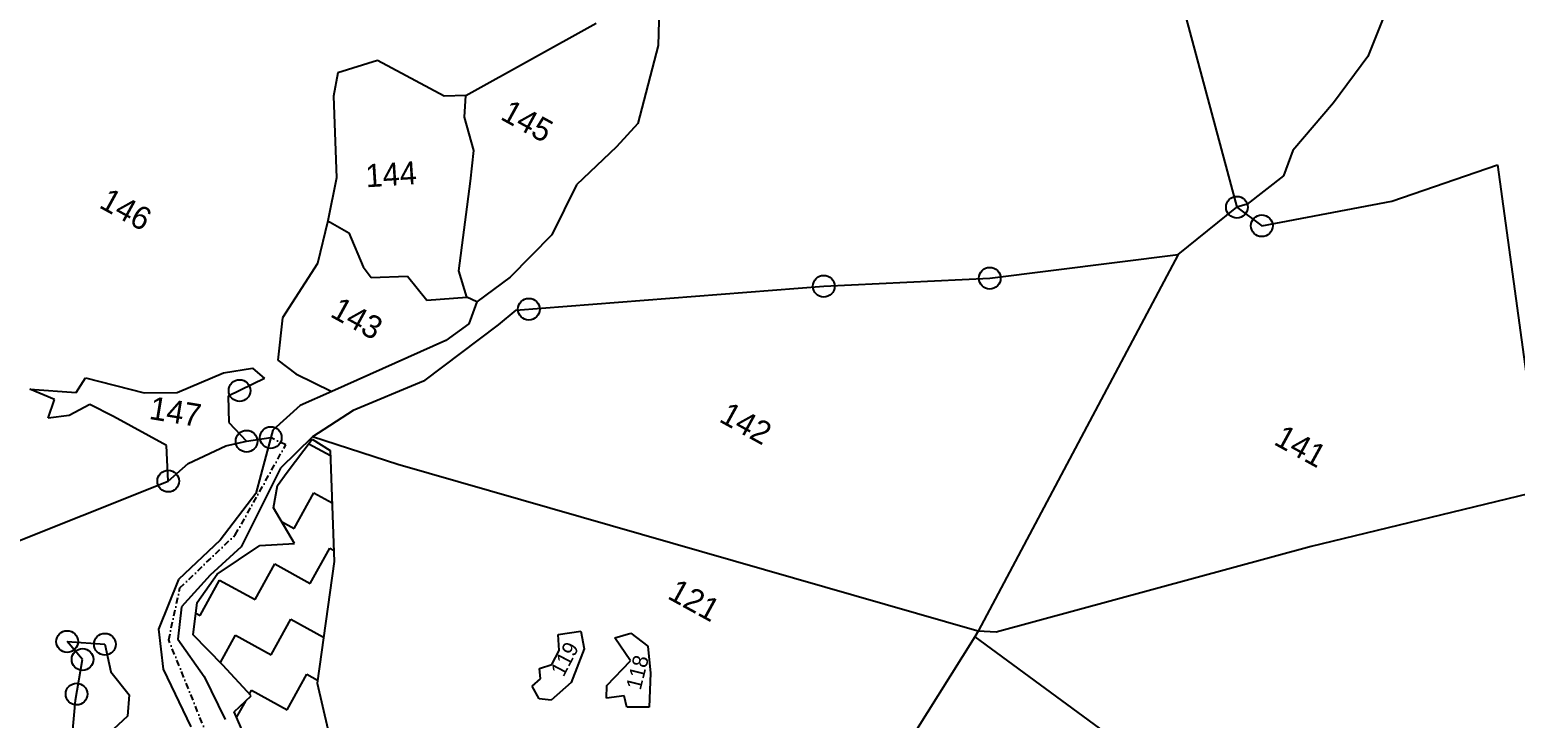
# Model space of a CAD drawing. Header units: metres. Extents: x 322052 to 327913, y 1839228 to 1844015.
# Drawn here: x 322710 to 323922, y 1841142 to 1841704 of the extents above; entities that cross this region are included whole.
import ezdxf

# ---------------------------------------------------------------- set-up
doc = ezdxf.new("R2010")
doc.units = ezdxf.units.M
doc.linetypes.add('DASHDOT', pattern=[1, 0.5, -0.25, 0, -0.25])
for name, color, linetype in [('LINE_WATER', 4, 'Continuous'), ('POLY_HATCH', 12, 'Continuous'), ('POLY_PARCEL', 6, 'Continuous'), ('POLY_WATER', 4, 'Continuous'), ('TEXT_PARCEL', 7, 'Continuous'), ('V_BOUND_LINE', 7, 'Continuous'), ('V_BOUND_STREAM_LINE', 7, 'DASHDOT')]:
    doc.layers.add(name, color=color, linetype=linetype)
doc.styles.add('TEXT_MAP', font='')
doc.styles.get('TEXT_MAP').set_extended_font_data('Kruti Dev 050')

msp = doc.modelspace()

# ---------------------------------------------------------------- linework, layer by layer
for centre in [(323694.9, 1841559.3), (323715.2, 1841544.2), (323493.2, 1841501.4), (323357.8, 1841494.8), (323117.2, 1841476.1), (322881.2, 1841409.7), (322886.9, 1841368.4), (322906.6, 1841371.4), (322823, 1841335.9), (322740.5, 1841205), (322771.3, 1841202.8), (322753.1, 1841190.4), (322748.2, 1841162.2)]:
    msp.add_circle(centre, 8.87)
at = {"layer": 'LINE_WATER'}
for p, q in [((323817.5, 1841721.7), (323801.8, 1841682.2)), ((323801.8, 1841682.2), (323773.6, 1841644.6)), ((323773.6, 1841644.6), (323740.4, 1841605.5)), ((323740.4, 1841605.5), (323733, 1841584.8)), ((323733, 1841584.8), (323703.4, 1841561.9)), ((323703.4, 1841561.9), (323694.9, 1841559.3))]:
    msp.add_line(p, q, dxfattribs=at)
at = {"layer": 'POLY_HATCH'}
for p, q in [((322920, 1841343.1), (322940.5, 1841370.2)), ((322940.5, 1841370.2), (322955.1, 1841360.9)), ((322955.1, 1841360.9), (322958.3, 1841270.3)), ((322912.2, 1841332.2), (322920, 1841343.1)), ((322908.9, 1841314.2), (322912.2, 1841332.2)), ((322925.9, 1841285), (322908.9, 1841314.2)), ((322863, 1841260.1), (322897.7, 1841283.5)), ((322897.7, 1841283.5), (322925.9, 1841285)), ((322958.3, 1841270.3), (322944.4, 1841171.2)), ((322846.6, 1841237), (322863, 1841260.1)), ((322843.3, 1841210.4), (322846.6, 1841237)), ((322867.6, 1841185.8), (322843.3, 1841210.4)), ((322890.7, 1841160.8), (322867.6, 1841185.8)), ((322944.4, 1841171.2), (322959.3, 1841107.2)), ((322876.8, 1841147.6), (322890.7, 1841160.8)), ((322887.7, 1841122.7), (322876.8, 1841147.6))]:
    msp.add_line(p, q, dxfattribs=at)
at = {"layer": 'POLY_HATCH', "linetype": 'Continuous'}
for p, q in [((322937.7, 1841366.4), (322955.3, 1841356.7)), ((322925.8, 1841297.3), (322941.8, 1841326.3)), ((322941.8, 1841326.3), (322956.6, 1841318.2)), ((322915.4, 1841303), (322925.8, 1841297.3)), ((322938.9, 1841252.3), (322954.8, 1841281.3)), ((322954.8, 1841281.3), (322957.9, 1841279.6)), ((322893.9, 1841239.3), (322909.9, 1841268.3)), ((322909.9, 1841268.3), (322938.9, 1841252.3)), ((322849, 1841226.2), (322864.9, 1841255.2)), ((322864.9, 1841255.2), (322893.9, 1841239.3)), ((322845.5, 1841228.1), (322849, 1841226.2)), ((322907, 1841194.3), (322922.9, 1841223.3)), ((322922.9, 1841223.3), (322949.6, 1841208.6)), ((322865.6, 1841187.8), (322878, 1841210.3)), ((322878, 1841210.3), (322907, 1841194.3)), ((322920, 1841149.4), (322936, 1841178.4)), ((322936, 1841178.4), (322944.7, 1841173.6)), ((322878.8, 1841143.1), (322886.2, 1841156.5)), ((322889.3, 1841162.2), (322891, 1841165.3)), ((322891, 1841165.3), (322920, 1841149.4))]:
    msp.add_line(p, q, dxfattribs=at)
at = {"layer": 'POLY_PARCEL'}
for p, q in [((323637.7, 1841772.5), (323694.9, 1841559.3)), ((323224.1, 1841737.8), (323222.8, 1841691.3)), ((323065.9, 1841650.5), (323172, 1841709.4)), ((323222.8, 1841691.3), (323206.2, 1841627.6)), ((322993.7, 1841679.1), (322961.4, 1841669)), ((323048, 1841649.9), (322993.7, 1841679.1)), ((322961.4, 1841669), (322957.8, 1841649.8)), ((322957.8, 1841649.8), (322960.3, 1841583.2)), ((323065.9, 1841650.5), (323048, 1841649.9)), ((323064.7, 1841632.8), (323065.9, 1841650.5)), ((323072.2, 1841605.7), (323064.7, 1841632.8)), ((323206.2, 1841627.6), (323188.6, 1841608.5)), ((323069.6, 1841580.5), (323072.2, 1841605.7)), ((323188.6, 1841608.5), (323156.1, 1841577.5)), ((323821.3, 1841564.2), (323907.6, 1841593.9)), ((323907.6, 1841593.9), (323935.6, 1841389.7)), ((322960.3, 1841583.2), (322953.2, 1841548.3)), ((323060, 1841507.4), (323069.6, 1841580.5)), ((323156.1, 1841577.5), (323136, 1841536.9)), ((323646.9, 1841520.7), (323694.9, 1841559.3)), ((323694.9, 1841559.3), (323715.2, 1841544.2)), ((323715.2, 1841544.2), (323821.3, 1841564.2)), ((322953.2, 1841548.3), (322944.7, 1841513.4)), ((322953.2, 1841548.3), (322970.2, 1841538.4)), ((322970.2, 1841538.4), (322982, 1841510.7)), ((323136, 1841536.9), (323101.9, 1841502.2)), ((323646.9, 1841520.7), (323483.8, 1841213.6)), ((323493.2, 1841501.4), (323646.9, 1841520.7)), ((322944.7, 1841513.4), (322916.2, 1841469.1)), ((322982, 1841510.7), (322988.6, 1841501.9)), ((322988.6, 1841501.9), (323018.2, 1841503.2)), ((323018.2, 1841503.2), (323034.1, 1841483.5)), ((323066.7, 1841486), (323060, 1841507.4)), ((323101.9, 1841502.2), (323074.9, 1841482.2)), ((323357.8, 1841494.8), (323493.2, 1841501.4)), ((323034.1, 1841483.5), (323066.7, 1841486)), ((323074.9, 1841482.2), (323066.7, 1841486)), ((323106.7, 1841475.3), (323357.8, 1841494.8)), ((322916.2, 1841469.1), (322912.3, 1841434.6)), ((322830.4, 1841408.3), (322868.1, 1841424.2)), ((322868.1, 1841424.2), (322891.8, 1841428)), ((322891.8, 1841428), (322901.6, 1841419.7)), ((322912.3, 1841434.6), (322927.1, 1841423.5)), ((322927.1, 1841423.5), (322956.5, 1841409)), ((322730.2, 1841402.6), (322710.1, 1841410.8)), ((322710.1, 1841410.8), (322748, 1841408.3)), ((322748, 1841408.3), (322755.6, 1841420.2)), ((322755.6, 1841420.2), (322803.4, 1841407.8)), ((322901.6, 1841419.7), (322872, 1841405.2)), ((322725, 1841387.2), (322730.2, 1841402.6)), ((322759.1, 1841398.5), (322742.1, 1841389.5)), ((322778.2, 1841388.7), (322759.1, 1841398.5)), ((322803.4, 1841407.8), (322830.4, 1841408.3)), ((322872, 1841405.2), (322872.3, 1841383.8)), ((322742.1, 1841389.5), (322725, 1841387.2)), ((322821.6, 1841364.9), (322778.2, 1841388.7)), ((322872.3, 1841383.8), (322886.9, 1841368.4)), ((322823, 1841335.9), (322821.6, 1841364.9)), ((323010.4, 1841349.4), (322940.6, 1841372)), ((323482.8, 1841213.7), (323010.4, 1841349.4)), ((323941.7, 1841327.8), (323755.6, 1841282.6)), ((323755.6, 1841282.6), (323498.5, 1841212.6)), ((322740.5, 1841205), (322771.3, 1841202.8)), ((322753.1, 1841190.4), (322740.5, 1841205)), ((323141.2, 1841210.8), (323159.5, 1841213.6)), ((323141.9, 1841197.7), (323141.2, 1841210.8)), ((323159.5, 1841213.6), (323162.4, 1841199.2)), ((323187.4, 1841208), (323200.3, 1841211.8)), ((323200.2, 1841189.2), (323187.4, 1841208)), ((323200.3, 1841211.8), (323214.2, 1841201.2)), ((323481.2, 1841208.8), (323398.7, 1841077.8)), ((323483.8, 1841213.6), (323481.2, 1841208.8)), ((323481.2, 1841208.8), (323891.5, 1840907.8)), ((323483.8, 1841213.6), (323482.8, 1841213.7)), ((323498.5, 1841212.6), (323483.8, 1841213.6)), ((322771.3, 1841202.8), (322776.2, 1841180.2)), ((323136, 1841186.2), (323141.9, 1841197.7)), ((323162.4, 1841199.2), (323151.7, 1841171.6)), ((323214.2, 1841201.2), (323216.4, 1841179.3)), ((322747.4, 1841157.3), (322753.1, 1841190.4)), ((323125.9, 1841182.9), (323136, 1841186.2)), ((323126.7, 1841174.6), (323125.9, 1841182.9)), ((323180.9, 1841169.3), (323200.2, 1841189.2)), ((322776.2, 1841180.2), (322791, 1841161.6)), ((323119.9, 1841168.5), (323126.7, 1841174.6)), ((323125.7, 1841158.4), (323119.9, 1841168.5)), ((323151.7, 1841171.6), (323135.3, 1841157.1)), ((323180.5, 1841158.7), (323180.9, 1841169.3)), ((323216.4, 1841179.3), (323215.3, 1841151.4)), ((322744.8, 1841129.8), (322747.4, 1841157.3)), ((322791, 1841161.6), (322789.8, 1841144.1)), ((323135.3, 1841157.1), (323125.7, 1841158.4)), ((323194.9, 1841160.7), (323180.5, 1841158.7)), ((323197.2, 1841151.5), (323194.9, 1841160.7)), ((322789.8, 1841144.1), (322766.7, 1841122.8)), ((323215.3, 1841151.4), (323197.2, 1841151.5))]:
    msp.add_line(p, q, dxfattribs=at)
at = {"layer": 'POLY_WATER'}
for p, q in [((323074.9, 1841482.2), (323068.2, 1841464.1)), ((323106.7, 1841475.3), (323092.3, 1841463.4)), ((323092.3, 1841463.4), (323031.2, 1841417.5)), ((323068.2, 1841464.1), (323049.4, 1841450.6)), ((323049.4, 1841450.6), (322956.5, 1841409)), ((323031.2, 1841417.5), (322973.8, 1841393.4)), ((322956.5, 1841409), (322930.7, 1841397.7)), ((322930.7, 1841397.7), (322908.2, 1841377.5)), ((322973.8, 1841393.4), (322940.6, 1841372)), ((322908.2, 1841377.5), (322906.6, 1841371.4)), ((322906.6, 1841371.4), (322894.5, 1841325.9)), ((322940.6, 1841372), (322914.5, 1841346.4)), ((322914.5, 1841346.4), (322882.6, 1841282.3)), ((322894.5, 1841325.9), (322865.4, 1841287.7)), ((322865.4, 1841287.7), (322831.3, 1841255.5)), ((322882.6, 1841282.3), (322857.1, 1841259.3)), ((322831.3, 1841255.5), (322815.1, 1841215)), ((322857.1, 1841259.3), (322833.8, 1841233.3)), ((322833.8, 1841233.3), (322830.8, 1841206.9)), ((322815.1, 1841215), (322818.9, 1841182.6)), ((322830.8, 1841206.9), (322852.4, 1841176.5)), ((322818.9, 1841182.6), (322841.3, 1841135.5)), ((322852.4, 1841176.5), (322869.4, 1841141.4))]:
    msp.add_line(p, q, dxfattribs=at)
at = {"layer": 'V_BOUND_LINE'}
for p, q in [((322839.3, 1841350.2), (322869.9, 1841364.8)), ((322869.9, 1841364.8), (322886.9, 1841368.4)), ((322886.9, 1841368.4), (322906.6, 1841371.4)), ((322823, 1841335.9), (322839.3, 1841350.2)), ((322680.1, 1841278.9), (322823, 1841335.9))]:
    msp.add_line(p, q, dxfattribs=at)
at = {"layer": 'V_BOUND_STREAM_LINE', "ltscale": 10}
for p, q in [((322877.7, 1841292), (322918.9, 1841365.5)), ((322918.9, 1841365.5), (322906.6, 1841371.4)), ((322832.4, 1841248.7), (322877.7, 1841292)), ((322823.4, 1841206.3), (322832.4, 1841248.7)), ((322858.3, 1841119.6), (322823.4, 1841206.3))]:
    msp.add_line(p, q, dxfattribs=at)

# ---------------------------------------------------------------- texts
at = {"layer": 'TEXT_PARCEL', "style": 'TEXT_MAP'}
for s, height, rotation, p in [('145', 18.77, 331.1873, (323093.1, 1841631.5)), ('144', 18.77, 3.6791, (322984.5, 1841575.5)), ('146', 18.77, 331.1873, (322765.7, 1841559.5)), ('143', 18.77, 331.1873, (322954.2, 1841470.6)), ('147', 18.77, 350.6015, (322806.7, 1841386.7)), ('142', 18.77, 331.1873, (323271.5, 1841384.9)), ('141', 18.77, 331.1873, (323724.1, 1841366.3)), ('121', 18.77, 331.1873, (323229.4, 1841240.6)), ('119', 12.51, 62.3572, (323145.5, 1841175.5)), ('118', 12.51, 75.8172, (323208.4, 1841164.8))]:
    msp.add_text(s, height=height, rotation=rotation, dxfattribs=at).set_placement(p)

doc.saveas('drawing.dxf')
